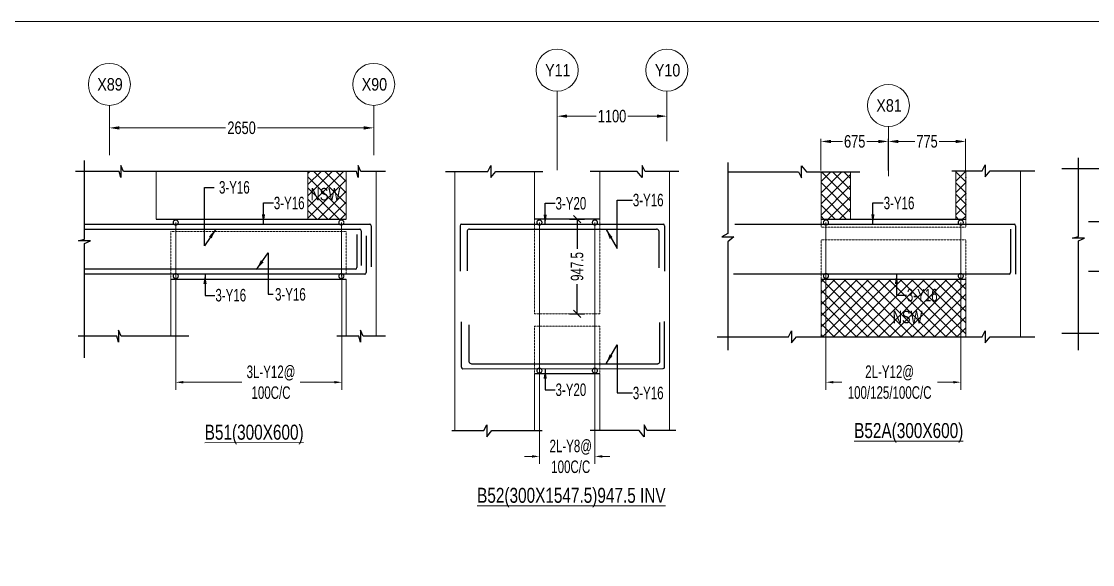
# Model space of a CAD drawing. Header units: millimetres. Extents: x -2697 to 288508, y -1308 to 60928.
# Drawn here: x 52802 to 63538, y 25310 to 30751 of the extents above; entities that cross this region are included whole.
import ezdxf
from ezdxf.enums import TextEntityAlignment as Align

# ---------------------------------------------------------------- set-up
doc = ezdxf.new("R2010")
doc.units = ezdxf.units.MM
doc.header["$LTSCALE"] = 100
for name, pattern in [('ACAD_ISO04W100', [30, 24, -3, 0, -3]), ('CONTINOUS', [0]), ('CONTINU', [0]), ('HIDDEN', [0.375, 0.25, -0.125])]:
    doc.linetypes.add(name, pattern=pattern)
doc.layers.get('Defpoints').update_dxf_attribs({"color": 1, "lineweight": 0})
for name, color, linetype in [('-S-ARROW', 253, 'Continuous'), ('-S-DIM', 251, 'Continuous'), ('-S-MISC', 8, 'Continuous'), ('-STR-BEAM', 7, 'CONTINU'), ('-STR-REINF', 3, 'Continuous'), ('-STR-TEXT', 6, 'Continuous')]:
    doc.layers.add(name, color=color, linetype=linetype)
for name, color, linetype, lineweight in [('-S-STIRUP', 11, 'Continuous', 9), ('-S-TEXT', 6, 'Continuous', 0), ('-STR-COLUMN', 5, 'HIDDEN', 13), ('-STR-RF-DIM', 252, 'CONTINOUS', 20), ('A-ANNO-GRID-LINE', 252, 'ACAD_ISO04W100', 20), ('A-ANNO-GRID-TEXT', 13, 'Continuous', 15), ('GRID DIM', 252, 'Continuous', 9), ('S-COL HATCH', 9, 'Continuous', 35), ('SEC TEXT', 9, 'Continuous', 18), ('SLAB LINE', 254, 'HIDDEN', 20)]:
    doc.layers.add(name, color=color, linetype=linetype, lineweight=lineweight)
doc.styles.add('BEAM-LS', font='romans.shx', dxfattribs={"width": 0.8})
doc.styles.add('Dim.s & Anno.(Misc.)', font='ARIALN.TTF')
doc.styles.add('SOBHA', font='swisscl.ttf', dxfattribs={"width": 0.9})
doc.styles.add('sobha.sed', font='swisscl.ttf')
doc.dimstyles.new('S-50', dxfattribs={"dimscale": 50, "dimtxt": 2.5, "dimasz": 2, "dimexe": 0.5, "dimexo": 0.25, "dimgap": 0.25, "dimtad": 0, "dimdec": 0, "dimrnd": 0.0005, "dimzin": 0, "dimdsep": 46, "dimtxsty": 'sobha.sed', "dimblk": 'OBLIQUE', "dimcen": 0.09, "dimclrd": 8, "dimclre": 8, "dimclrt": 6, "dimadec": 0, "dimazin": 0, "dimtfac": 1, "dimtdec": 0, "dimtofl": 0, "dimtmove": 2, "dimatfit": 3, "dimfxl": 0.18, "dimtolj": 1, "dimtzin": 0, "dimlwd": -1, "dimlwe": -1, "dimarcsym": 0})
doc.dimstyles.new('S-DIM50', dxfattribs={"dimscale": 50, "dimtxt": 2.5, "dimasz": 1.5, "dimexe": 1.5, "dimexo": 1, "dimgap": 0.5, "dimtad": 0, "dimdec": 0, "dimzin": 0, "dimdsep": 46, "dimtxsty": 'SOBHA', "dimcen": 0.09, "dimclrd": 256, "dimclre": 256, "dimclrt": 6, "dimadec": 5, "dimazin": 0, "dimtfac": 1, "dimtdec": 0, "dimtofl": 0, "dimtmove": 0, "dimatfit": 3, "dimfxl": 0.18, "dimtolj": 1, "dimtzin": 0, "dimlwd": -1, "dimlwe": -1, "dimarcsym": 0})
doc.dimstyles.new('STIRUP', dxfattribs={"dimscale": 50, "dimtxt": 2.5, "dimasz": 2.2, "dimexe": 0, "dimexo": 0, "dimgap": 0.5, "dimtad": 0, "dimdec": 0, "dimzin": 0, "dimdsep": 46, "dimtxsty": 'BEAM-LS', "dimblk": 'DOTSMALL', "dimcen": 0.09, "dimclrd": 256, "dimclre": 256, "dimclrt": 256, "dimadec": 5, "dimazin": 0, "dimtfac": 1, "dimtdec": 0, "dimtofl": 0, "dimtmove": 0, "dimatfit": 3, "dimldrblk": 'DOTSMALL', "dimfxl": 0, "dimfxlon": 1, "dimtolj": 1, "dimtzin": 0, "dimlwd": -1, "dimlwe": -1, "dimarcsym": 0})

# ---------------------------------------------------------------- blocks, each defined once
blk = doc.blocks.new('_Oblique')
at = {"color": 0, "linetype": 'ByBlock', "lineweight": -2}
blk.add_line((-0.5, -0.5), (0.5, 0.5), dxfattribs=at)
blk = doc.blocks.new('*D308')
at = {"layer": '-STR-RF-DIM', "transparency": 16777216}
for p, q in [((57994, 27310), (57994, 26318)), ((58550, 27264), (58550, 26318)), ((57919, 26393), (57844, 26393)), ((58625, 26393), (58700, 26393))]:
    blk.add_line(p, q, dxfattribs=at)
for points in [[(57919, 26406), (57919, 26381), (57994, 26393)], [(58625, 26406), (58625, 26381), (58550, 26393)]]:
    blk.add_solid(points, dxfattribs=at)
at = {"layer": 'Defpoints', "color": 0, "transparency": 16777216}
for p in [(57994, 27310, 178587), (58550, 27264, 0), (58550, 26393)]:
    blk.add_point(p, dxfattribs=at)
at = {"layer": '-STR-RF-DIM', "color": 6, "transparency": 16777216, "insert": (58308, 26393), "char_height": 125, "attachment_point": 5, "style": 'SOBHA'}
blk.add_mtext('\\A1;2L-Y8@\\P100C/C', dxfattribs=at)
blk = doc.blocks.new('_DotSmall')
at = {"color": 0, "linetype": 'ByBlock', "const_width": 0.5}
blk.add_lwpolyline([(-0.0625, 0, 1), (0.0625, 0, 1)], format="xyb", close=True, dxfattribs=at)
blk = doc.blocks.new('*D291')
at = {"layer": '-S-STIRUP', "ltscale": 100, "transparency": 16777216}
blk.add_line((57994, 27253), (57994, 28737), dxfattribs=at)
at = {"layer": 'Defpoints', "color": 0, "linetype": 'CONTINU', "ltscale": 100, "transparency": 16777216}
for p in [(57994, 28737), (57994, 28737), (57994, 27253)]:
    blk.add_point(p, dxfattribs=at)
at = {"layer": '-S-STIRUP', "linetype": 'CONTINU', "ltscale": 100, "transparency": 16777216, "xscale": 100, "yscale": 100, "zscale": 100}
for p, rotation in [((57994, 28737), 90), ((57994, 27253), 270)]:
    blk.add_blockref('_DotSmall', p, dxfattribs=dict(at, rotation=rotation))
blk = doc.blocks.new('*D292')
at = {"layer": '-S-STIRUP', "ltscale": 100, "transparency": 16777216}
blk.add_line((58550, 27253), (58550, 28737), dxfattribs=at)
at = {"layer": 'Defpoints', "color": 0, "linetype": 'CONTINU', "ltscale": 100, "transparency": 16777216}
for p in [(58550, 28737), (58550, 28737), (58550, 27253)]:
    blk.add_point(p, dxfattribs=at)
at = {"layer": '-S-STIRUP', "linetype": 'CONTINU', "ltscale": 100, "transparency": 16777216, "xscale": 100, "yscale": 100, "zscale": 100}
for p, rotation in [((58550, 28737), 90), ((58550, 27253), 270)]:
    blk.add_blockref('_DotSmall', p, dxfattribs=dict(at, rotation=rotation))
blk = doc.blocks.new('A-SYMB_Grid')
blk.add_circle((0, 0), 4.21)
at = {"style": 'Dim.s & Anno.(Misc.)'}
blk.add_attdef('GRID', text='', height=3, dxfattribs=at).set_placement((0, 0), align=Align.MIDDLE_CENTER)
blk = doc.blocks.new('*D293')
at = {"layer": 'Defpoints', "color": 0, "transparency": 16777216}
for p in [(59272, 29826), (59272, 29802), (58172, 29249)]:
    blk.add_point(p, dxfattribs=at)
at = {"layer": 'GRID DIM', "transparency": 16777216}
for p, q in [((58172, 29261), (58172, 29827)), ((58272, 29802), (58562, 29802)), ((59172, 29802), (58881, 29802)), ((59272, 29814), (59272, 29777))]:
    blk.add_line(p, q, dxfattribs=at)
for points in [[(58272, 29819), (58272, 29786), (58172, 29802)], [(59172, 29819), (59172, 29786), (59272, 29802)]]:
    blk.add_solid(points, dxfattribs=at)
at = {"layer": 'GRID DIM', "color": 13, "transparency": 16777216, "insert": (58722, 29802), "char_height": 125, "attachment_point": 5, "style": 'sobha.sed'}
blk.add_mtext('\\A1;1100', dxfattribs=at)
blk = doc.blocks.new('*D294')
at = {"layer": '-S-DIM', "transparency": 16777216}
for p, q in [((58297, 28770), (58447, 28770)), ((58372, 28770), (58372, 28472)), ((58372, 27822), (58372, 28120)), ((58297, 27822), (58447, 27822))]:
    blk.add_line(p, q, dxfattribs=at)
at = {"layer": 'Defpoints', "color": 0, "transparency": 16777216}
for p in [(58272, 28770, 0), (58372, 28770), (58272, 27822, 0)]:
    blk.add_point(p, dxfattribs=at)
at = {"layer": '-S-DIM', "transparency": 16777216, "xscale": 75, "yscale": 75, "zscale": 75}
for p, rotation in [((58372, 28770), 90), ((58372, 27822), 270)]:
    blk.add_blockref('_Oblique', p, dxfattribs=dict(at, rotation=rotation))
at = {"layer": '-S-DIM', "color": 6, "transparency": 16777216, "insert": (58372, 28296), "char_height": 125, "attachment_point": 5, "rotation": 90, "style": 'SOBHA'}
blk.add_mtext('\\A1;947.5', dxfattribs=at)
blk = doc.blocks.new('*D311')
at = {"layer": '-STR-RF-DIM', "transparency": 16777216}
for p, q in [((62217, 28258), (62217, 27062)), ((60866, 28212), (60866, 27062)), ((60941, 27137), (61025, 27137)), ((62142, 27137), (61984, 27137))]:
    blk.add_line(p, q, dxfattribs=at)
for points in [[(60941, 27149), (60941, 27124), (60866, 27137)], [(62142, 27149), (62142, 27124), (62217, 27137)]]:
    blk.add_solid(points, dxfattribs=at)
at = {"layer": 'Defpoints', "color": 0, "transparency": 16777216}
for p in [(62217, 28258, 178587), (60866, 28212, 0), (60866, 27137)]:
    blk.add_point(p, dxfattribs=at)
at = {"layer": '-STR-RF-DIM', "color": 6, "transparency": 16777216, "insert": (61504, 27137), "char_height": 125, "attachment_point": 5, "style": 'SOBHA'}
blk.add_mtext('\\A1;2L-Y12@\\P100/125/100C/C', dxfattribs=at)
blk = doc.blocks.new('*D312')
at = {"layer": '-S-STIRUP', "ltscale": 100, "transparency": 16777216}
blk.add_line((62217, 28201), (62217, 28737), dxfattribs=at)
at = {"layer": 'Defpoints', "color": 0, "linetype": 'CONTINU', "ltscale": 100, "transparency": 16777216}
for p in [(62217, 28737), (62217, 28737), (62217, 28201)]:
    blk.add_point(p, dxfattribs=at)
at = {"layer": '-S-STIRUP', "linetype": 'CONTINU', "ltscale": 100, "transparency": 16777216, "xscale": 100, "yscale": 100, "zscale": 100}
for p, rotation in [((62217, 28737), 90), ((62217, 28201), 270)]:
    blk.add_blockref('_DotSmall', p, dxfattribs=dict(at, rotation=rotation))
blk = doc.blocks.new('*D313')
at = {"layer": '-S-STIRUP', "ltscale": 100, "transparency": 16777216}
blk.add_line((60866, 28201), (60866, 28737), dxfattribs=at)
at = {"layer": 'Defpoints', "color": 0, "linetype": 'CONTINU', "ltscale": 100, "transparency": 16777216}
for p in [(60866, 28737), (60866, 28737), (60866, 28201)]:
    blk.add_point(p, dxfattribs=at)
at = {"layer": '-S-STIRUP', "linetype": 'CONTINU', "ltscale": 100, "transparency": 16777216, "xscale": 100, "yscale": 100, "zscale": 100}
for p, rotation in [((60866, 28737), 90), ((60866, 28201), 270)]:
    blk.add_blockref('_DotSmall', p, dxfattribs=dict(at, rotation=rotation))
blk = doc.blocks.new('*D314')
at = {"layer": 'Defpoints', "color": 0, "transparency": 16777216}
for p in [(61491, 29549), (60816, 29245, 0), (61491, 29245, 0)]:
    blk.add_point(p, dxfattribs=at)
at = {"layer": 'GRID DIM', "transparency": 16777216}
for p, q in [((60816, 29258), (60816, 29574)), ((60916, 29549), (61032, 29549)), ((61391, 29549), (61276, 29549)), ((61491, 29258), (61491, 29574))]:
    blk.add_line(p, q, dxfattribs=at)
for points in [[(60916, 29565), (60916, 29532), (60816, 29549)], [(61391, 29565), (61391, 29532), (61491, 29549)]]:
    blk.add_solid(points, dxfattribs=at)
at = {"layer": 'GRID DIM', "color": 13, "transparency": 16777216, "insert": (61154, 29549), "char_height": 125, "attachment_point": 5, "style": 'sobha.sed'}
blk.add_mtext('\\A1;675', dxfattribs=at)
blk = doc.blocks.new('*D315')
at = {"layer": 'Defpoints', "color": 0, "transparency": 16777216}
for p in [(61491, 29549), (61491, 29245, 0), (62266, 29245, 0)]:
    blk.add_point(p, dxfattribs=at)
at = {"layer": 'GRID DIM', "transparency": 16777216}
for p, q in [((61491, 29258), (61491, 29574)), ((61591, 29549), (61758, 29549)), ((62166, 29549), (62000, 29549)), ((62266, 29258), (62266, 29574))]:
    blk.add_line(p, q, dxfattribs=at)
for points in [[(61591, 29565), (61591, 29532), (61491, 29549)], [(62166, 29565), (62166, 29532), (62266, 29549)]]:
    blk.add_solid(points, dxfattribs=at)
at = {"layer": 'GRID DIM', "color": 13, "transparency": 16777216, "insert": (61879, 29549), "char_height": 125, "attachment_point": 5, "style": 'sobha.sed'}
blk.add_mtext('\\A1;775', dxfattribs=at)
blk = doc.blocks.new('*D316')
at = {"layer": '-STR-RF-DIM', "transparency": 16777216}
for p, q in [((54349, 28212), (54349, 27061)), ((56015, 28220), (56015, 27061)), ((54424, 27136), (55013, 27136)), ((55940, 27136), (55596, 27136))]:
    blk.add_line(p, q, dxfattribs=at)
for points in [[(54424, 27149), (54424, 27124), (54349, 27136)], [(55940, 27149), (55940, 27124), (56015, 27136)]]:
    blk.add_solid(points, dxfattribs=at)
at = {"layer": 'Defpoints', "color": 0, "transparency": 16777216}
for p in [(54349, 28212, 0), (56015, 28220, 0), (54349, 27136)]:
    blk.add_point(p, dxfattribs=at)
at = {"layer": '-STR-RF-DIM', "color": 6, "transparency": 16777216, "insert": (55304, 27136), "char_height": 125, "attachment_point": 5, "style": 'SOBHA'}
blk.add_mtext('\\A1;3L-Y12@\\P100C/C', dxfattribs=at)
blk = doc.blocks.new('*D317')
at = {"layer": '-S-STIRUP', "ltscale": 100, "transparency": 16777216}
blk.add_line((56009, 28200), (56009, 28737), dxfattribs=at)
at = {"layer": 'Defpoints', "color": 0, "linetype": 'CONTINU', "ltscale": 100, "transparency": 16777216}
for p in [(56009, 28737), (56009, 28737), (56009, 28200)]:
    blk.add_point(p, dxfattribs=at)
at = {"layer": '-S-STIRUP', "linetype": 'CONTINU', "ltscale": 100, "transparency": 16777216, "xscale": 100, "yscale": 100, "zscale": 100}
for p, rotation in [((56009, 28737), 90), ((56009, 28200), 270)]:
    blk.add_blockref('_DotSmall', p, dxfattribs=dict(at, rotation=rotation))
blk = doc.blocks.new('*D318')
at = {"layer": '-S-STIRUP', "ltscale": 100, "transparency": 16777216}
blk.add_line((54349, 28200), (54349, 28737), dxfattribs=at)
at = {"layer": 'Defpoints', "color": 0, "linetype": 'CONTINU', "ltscale": 100, "transparency": 16777216}
for p in [(54349, 28737), (54349, 28737), (54349, 28200)]:
    blk.add_point(p, dxfattribs=at)
at = {"layer": '-S-STIRUP', "linetype": 'CONTINU', "ltscale": 100, "transparency": 16777216, "xscale": 100, "yscale": 100, "zscale": 100}
for p, rotation in [((54349, 28737), 90), ((54349, 28200), 270)]:
    blk.add_blockref('_DotSmall', p, dxfattribs=dict(at, rotation=rotation))
blk = doc.blocks.new('*D319')
at = {"layer": 'Defpoints', "color": 0, "transparency": 16777216}
for p in [(53684, 29685), (56334, 29538, 0), (53684, 29411)]:
    blk.add_point(p, dxfattribs=at)
at = {"layer": 'GRID DIM', "transparency": 16777216}
for p, q in [((53684, 29424), (53684, 29710)), ((53784, 29685), (54848, 29685)), ((56234, 29685), (55169, 29685)), ((56334, 29551), (56334, 29710))]:
    blk.add_line(p, q, dxfattribs=at)
for points in [[(53784, 29701), (53784, 29668), (53684, 29685)], [(56234, 29701), (56234, 29668), (56334, 29685)]]:
    blk.add_solid(points, dxfattribs=at)
at = {"layer": 'GRID DIM', "color": 13, "transparency": 16777216, "insert": (55009, 29685), "char_height": 125, "attachment_point": 5, "style": 'sobha.sed'}
blk.add_mtext('\\A1;2650', dxfattribs=at)

msp = doc.modelspace()

# ---------------------------------------------------------------- hatches: boundary and pattern name
at = {"layer": 'S-COL HATCH'}
h = msp.add_hatch(dxfattribs=at)
h.set_pattern_fill('ANSI37', color=8, scale=25)
h.set_pattern_definition([(45, (-26175.58, -172731.54), (-56.1266, 56.1266), []), (135, (-26175.58, -172731.54), (-56.1266, -56.1266), [])])
h.paths.add_polyline_path([(56058.73, 28169.84), (55673.68, 28169.84)])
h.paths.add_polyline_path([(55673.68, 28769.84), (56058.73, 28769.84), (56058.73, 29248.93), (55673.68, 29248.93)])
h = msp.add_hatch(dxfattribs=at)
h.set_pattern_fill('ANSI37', color=8, scale=25)
h.set_pattern_definition([(45, (-36434.57, -134331.16), (-56.1266, 56.1266), []), (135, (-36434.57, -134331.16), (-56.1266, -56.1266), [])])
h.paths.add_polyline_path([(62266.49, 27591.89), (60816.49, 27591.89), (60816.49, 28167.62), (62266.49, 28167.62)])
h.paths.add_polyline_path([(62269.17, 28814.12), (62266.49, 28814.12), (62266.49, 29295.93), (62269.17, 29295.93)])
h = msp.add_hatch(dxfattribs=at)
h.set_pattern_fill('ANSI37', color=8, scale=25)
h.set_pattern_definition([(45, (214092.346, 1471.43), (-56.1266, 56.1266), []), (135, (214092.346, 1471.43), (-56.1266, -56.1266), [])])
h.paths.add_polyline_path([(62166.49, 29245.03), (62266.49, 29245.03), (62266.49, 28767.12), (62166.49, 28767.12)])
h.paths.add_polyline_path([(61111.49, 29245.03), (60816.49, 29245.03), (60816.49, 28767.12), (61111.49, 28767.12)])

# ---------------------------------------------------------------- linework, layer by layer
at = {"layer": '-S-MISC', "linetype": 'ByBlock', "ltscale": 1000, "elevation": 0}
for points in [[(55962.89, 29248.93), (53826.67, 29248.93), (53798.2, 29308.59), (53798.2, 29188.43), (53783.06, 29248.93), (53345.64, 29248.93)], [(53435.69, 27380.98), (53435.69, 28525.6), (53495.35, 28554.06), (53375.18, 28554.06), (53435.69, 28569.21), (53435.69, 29357.03)], [(56452.54, 29248.93), (56204.5, 29248.93), (56176.03, 29308.59), (56176.03, 29188.43), (56160.88, 29248.93), (55962.89, 29248.93)], [(57053.3, 29248.93), (57475.86, 29248.93), (57506.72, 29308.59), (57506.72, 29188.43), (57556.58, 29248.93), (58028.11, 29248.93)], [(59390.92, 29248.93), (59054.09, 29248.93), (59023.22, 29308.59), (59023.22, 29188.43), (58973.37, 29248.93), (58503.77, 29248.93)], [(59881.75, 29338.03), (59881.75, 28625.33), (59822.09, 28594.46), (59942.26, 28594.46), (59881.75, 28544.61), (59881.75, 27458.84)], [(62126.35, 29255.05), (62429.88, 29255.05), (62460.75, 29314.71), (62460.75, 29194.54), (62510.6, 29255.05), (62958.35, 29255.05)], [(65653.7, 29275.68), (63801.83, 29275.68), (63773.36, 29335.34), (63773.36, 29215.18), (63758.21, 29275.68), (63229.24, 29275.68)], [(63397.35, 27457.14), (63397.35, 28552.35), (63457.01, 28580.82), (63336.84, 28580.82), (63397.35, 28595.96), (63397.35, 29383.78)], [(59877.75, 29245.03), (60590.45, 29245.03), (60621.32, 29185.37), (60621.32, 29305.53), (60671.17, 29245.03), (61205.56, 29245.03)], [(54478.69, 27598.93), (53803.21, 27598.93), (53774.74, 27658.59), (53774.74, 27538.43), (53759.59, 27598.93), (53372.68, 27598.93)], [(56452.54, 27598.93), (56228.36, 27598.93), (56199.89, 27658.59), (56199.89, 27538.43), (56184.74, 27598.93), (55962.89, 27598.93)], [(59776.18, 27591.89), (60488.88, 27591.89), (60519.75, 27651.54), (60519.75, 27531.38), (60569.6, 27591.89), (62126.35, 27591.89)], [(62126.35, 27591.89), (62429.88, 27591.89), (62460.75, 27651.54), (62460.75, 27531.38), (62510.6, 27591.89), (62958.35, 27591.89)], [(66108.95, 27625.68), (63801.83, 27625.68), (63773.36, 27685.34), (63773.36, 27565.18), (63758.21, 27625.68), (63229.24, 27625.68)], [(57116.11, 26651.43), (57436.49, 26651.43), (57467.35, 26711.09), (57467.35, 26590.93), (57517.21, 26651.43), (58021.11, 26651.43)], [(59359.68, 26651.43), (59073.15, 26651.43), (59042.28, 26711.09), (59042.28, 26590.93), (58992.43, 26651.43), (58503.77, 26651.43)]]:
    msp.add_lwpolyline(points, dxfattribs=at)
at = {"layer": '-STR-BEAM'}
for p, q in [((54153.73, 28769.84, 0), (56058.73, 28769.84, 0)), ((58599.61, 28769.84, 0), (57944.61, 28769.84, 0)), ((60816.49, 28769.84, 0), (62266.49, 28769.84, 0)), ((54298.73, 28169.84, 0), (56058.73, 28169.84, 0)), ((60816.49, 28170.34, 0), (62266.49, 28170.34, 0)), ((58599.61, 27222.34, 0), (57944.61, 27222.34, 0)), ((58599.61, 27222.34, 0), (57944.61, 27222.34, 0))]:
    msp.add_line(p, q, dxfattribs=at)
at = {"layer": '-STR-COLUMN', "linetype": 'Continuous', "ltscale": 10}
for p, q in [((54153.73, 29248.93, 0), (54153.73, 28769.84, 0)), ((55673.73, 29248.93, 0), (55673.73, 28769.84, 0)), ((56058.73, 29248.93, 0), (56058.73, 28769.84, 0)), ((56358.73, 29248.93, 0), (56358.73, 27598.93, 0)), ((57147.11, 29248.93, 0), (57147.11, 28817.94, 0)), ((57944.61, 29248.93, 0), (57944.61, 28769.84, 0)), ((58599.61, 28769.84, 0), (58599.61, 29248.93, 0)), ((59297.11, 29248.93, 0), (59297.11, 26651.43, 0)), ((60816.49, 29245.03, 0), (60816.49, 28769.84, 0)), ((61111.49, 28767.12, 0), (61111.49, 29245.03, 0)), ((62166.49, 28767.12, 0), (62166.49, 29245.03, 0)), ((62266.49, 29248.93, 0), (62266.49, 28769.84, 0)), ((62816.49, 29248.93, 0), (62816.49, 27599.43, 0)), ((57147.11, 28817.94, 0), (57147.11, 26651.43, 0)), ((57147.11, 28817.94, 0), (57147.11, 28817.94, 0)), ((54298.73, 28169.84, 0), (54298.73, 27598.93, 0)), ((56058.73, 28169.84, 0), (56058.73, 27598.93, 0)), ((60816.49, 28170.34, 0), (60816.49, 27599.43, 0)), ((62266.49, 28170.34, 0), (62266.49, 27591.89, 0)), ((57944.61, 27222.34, 0), (57944.61, 26651.43, 0)), ((58599.61, 27222.34, 0), (58599.61, 26651.43, 0))]:
    msp.add_line(p, q, dxfattribs=at)
at = {"layer": '-STR-REINF', "ltscale": 10}
for p, q in [((53435.69, 28719.84, 0), (56293.73, 28719.84, 0)), ((53435.69, 28669.84, 0), (56193.73, 28669.84, 0)), ((56308.73, 28704.84, 0), (56308.73, 28291.95, 0)), ((57198.56, 28704.84, 0), (57198.56, 28249.17, 0)), ((57213.56, 28719.84, 0), (59233.61, 28719.84, 0)), ((57293.42, 28669.84, 0), (59168.9, 28669.84, 0)), ((59247.66, 28704.84, 0), (59247.66, 28249.17, 0)), ((59953.49, 28719.84, 0), (62751.49, 28719.84, 0)), ((62716.49, 28669.84, 0), (62716.49, 28235.34, 0)), ((62766.49, 28704.84, 0), (62766.49, 28219.67, 0)), ((63497.35, 28746.59, 0), (65888.7, 28746.59, 0)), ((56165.73, 28617.12, 0), (56165.73, 28284.84, 0)), ((56208.73, 28654.84, 0), (56208.73, 28305.21, 0)), ((56258.73, 28604.85, 0), (56258.73, 28234.84, 0)), ((57268.42, 28654.84, 0), (57268.42, 28252.51, 0)), ((59191.53, 28654.84, 0), (59191.53, 28284.34, 0)), ((56150.73, 28269.84, 0), (53435.69, 28269.84, 0)), ((65838.7, 28246.59, 0), (63497.35, 28246.59, 0)), ((56243.73, 28219.84, 0), (53435.69, 28219.84, 0)), ((62701.49, 28220.34, 0), (59940.75, 28220.34, 0)), ((57212.8, 27287.34, 0), (57212.8, 27743, 0)), ((57288.74, 27337.34, 0), (57288.74, 27712.42, 0)), ((59200.76, 27337.34, 0), (59200.76, 27736.46, 0)), ((59247.66, 27287.87, 0), (59247.66, 27743.53, 0)), ((57227.8, 27272.34, 0), (59233.66, 27272.87, 0)), ((57313.74, 27322.34, 0), (59183.22, 27322.34, 0))]:
    msp.add_line(p, q, dxfattribs=at)
at = {"layer": '-STR-REINF', "ltscale": 10, "extrusion": (-5.63231e-09, -7.56696e-08, 1)}
msp.add_arc((56193.73, 28654.84, 0), 15, 0, 90, dxfattribs=at)
at = {"layer": '-STR-REINF', "ltscale": 10}
for centre, radius, start, end in [((56293.73, 28704.84, 0), 15, 0, 90), ((57213.56, 28704.84, 0), 15, 90, 180), ((57292.24, 28643.48, 0), 26.38, 87.419757, 154.507756), ((59167.72, 28643.48, 0), 26.38, 25.492244, 92.580243), ((59232.66, 28704.84, 0), 15, 0, 90), ((62751.49, 28704.84, 0), 15, 0, 90), ((56150.73, 28284.84, 0), 15, 270, 0), ((62701.49, 28235.34, 0), 15, 270, 0), ((57227.8, 27287.34, 0), 15, 180, 270), ((57312.55, 27348.69, 0), 26.38, 205.492244, 272.580243), ((59176.95, 27348.69, 0), 26.38, 267.419757, 334.507756), ((59232.66, 27287.87, 0), 15, 270, 0)]:
    msp.add_arc(centre, radius, start, end, dxfattribs=at)
at = {"layer": '-STR-REINF', "ltscale": 10, "extrusion": (5.4182e-08, -3.78616e-09, 1)}
msp.add_arc((56243.73, 28234.84, 0), 15, 270, 0, dxfattribs=at)
at = {"layer": 'A-ANNO-GRID-LINE', "ltscale": 40}
for p, q in [((58171.72, 30051.89, 0), (58171.72, 29553.06, 0)), ((59271.72, 30051.89, 0), (59271.72, 29553.06, 0)), ((53683.58, 29910.3, 0), (53683.58, 29411.46, 0)), ((56333.58, 29910.3, 0), (56333.58, 29411.46, 0)), ((61491.48, 29698.84, 0), (61491.48, 29200, 0))]:
    msp.add_line(p, q, dxfattribs=at)
at = {"layer": 'Defpoints', "color": 1}
msp.add_lwpolyline([(38632.78, 30751.34), (73693.86, 30751.34), (73693.86, 3581.9), (38632.78, 3581.9)], close=True, dxfattribs=at)
at = {"layer": 'SLAB LINE', "color": 9, "linetype": 'HIDDEN', "ltscale": 0.1}
for p, q in [((57944.61, 28769.84, 0), (57944.61, 27822.34, 0)), ((58599.61, 28769.84, 0), (58599.61, 27822.34, 0)), ((60816.49, 28769.84, 0), (60816.49, 28689.84, 0)), ((60816.49, 28689.84, 0), (62266.49, 28689.84, 0)), ((62266.49, 28769.84, 0), (62266.49, 28689.84, 0)), ((54298.73, 28645.08, 0), (54298.73, 28169.84, 0)), ((56058.73, 28645.08, 0), (54298.73, 28645.08, 0)), ((56058.73, 28645.08, 0), (56058.73, 28219.84, 0)), ((60816.49, 28564.84, 0), (62266.49, 28564.84, 0)), ((60816.49, 28564.84, 0), (60816.49, 28170.34, 0)), ((62266.49, 28564.84, 0), (62266.49, 28170.34, 0)), ((58599.61, 27822.34, 0), (57944.61, 27822.34, 0)), ((57944.61, 27697.34, 0), (57944.61, 27222.34, 0)), ((58599.61, 27697.34, 0), (57944.61, 27697.34, 0)), ((58599.61, 27697.34, 0), (58599.61, 27222.34, 0))]:
    msp.add_line(p, q, dxfattribs=at)

# ---------------------------------------------------------------- block references
at = {"layer": 'A-ANNO-GRID-TEXT'}
ref = msp.add_blockref('A-SYMB_Grid', (58171.72, 30262.52, 0), dxfattribs=dict(at, xscale=-50, yscale=50, zscale=50))
ref.add_attrib('GRID', 'Y11', dxfattribs={"layer": '0', "height": 125, "style": 'Dim.s & Anno.(Misc.)'}).set_placement((58178.37, 30262.52, 0), align=Align.MIDDLE_CENTER)
ref = msp.add_blockref('A-SYMB_Grid', (59271.72, 30262.52, 0), dxfattribs=dict(at, xscale=-50, yscale=50, zscale=50))
ref.add_attrib('GRID', 'Y10', dxfattribs={"layer": '0', "height": 125, "style": 'Dim.s & Anno.(Misc.)'}).set_placement((59278.37, 30262.52, 0), align=Align.MIDDLE_CENTER)
ref = msp.add_blockref('A-SYMB_Grid', (53683.58, 30120.93, 0), dxfattribs=dict(at, xscale=-50, yscale=50, zscale=50))
ref.add_attrib('GRID', 'X89', dxfattribs={"layer": '0', "height": 125, "style": 'Dim.s & Anno.(Misc.)'}).set_placement((53690.23, 30120.93, 0), align=Align.MIDDLE_CENTER)
ref = msp.add_blockref('A-SYMB_Grid', (56333.58, 30120.93, 0), dxfattribs=dict(at, xscale=-50, yscale=50, zscale=50))
ref.add_attrib('GRID', 'X90', dxfattribs={"layer": '0', "height": 125, "style": 'Dim.s & Anno.(Misc.)'}).set_placement((56340.23, 30120.93, 0), align=Align.MIDDLE_CENTER)
ref = msp.add_blockref('A-SYMB_Grid', (61491.48, 29909.47, 0), dxfattribs=dict(at, xscale=-50, yscale=50, zscale=50))
ref.add_attrib('GRID', 'X81', dxfattribs={"layer": '0', "height": 125, "style": 'Dim.s & Anno.(Misc.)'}).set_placement((61498.13, 29909.47, 0), align=Align.MIDDLE_CENTER)

# ---------------------------------------------------------------- texts
at = {"layer": '-S-TEXT', "color": 6, "style": 'sobha.sed'}
for p in [(55700.55, 28957.78, 178586.59), (61535.04, 27727.27, 178586.59)]:
    msp.add_text('NSW', height=125, dxfattribs=at).set_placement(p)
at = {"layer": '-STR-TEXT', "color": 6, "char_height": 125, "style": 'SOBHA'}
for s, insert, attachment_point in [('\\A1;3-Y16', (54782.67, 29025.2, 0), 7), ('\\A1;3-Y16', (55332.35, 28995.11, 0), 1), ('\\A1;3-Y20', (58155.86, 28992.11, 0), 1), ('\\A1;3-Y16', (58930.41, 28897.64, 178586.59), 7), ('\\A1;3-Y16', (61444.44, 28995.11, 0), 1), ('\\A1;3-Y16', (54746.71, 27944.56, 0), 7), ('\\A1;3-Y16', (55344.33, 28079.76, 0), 1), ('\\A1;3-Y16', (61676.85, 27945.06, 0), 7), ('\\A1;3-Y20', (58155.86, 26997.06, 0), 7), ('\\A1;3-Y16', (58930.41, 27091.54, 178586.59), 1)]:
    msp.add_mtext(s, dxfattribs=dict(at, insert=insert, attachment_point=attachment_point))
at = {"layer": 'SEC TEXT', "color": 1, "linetype": 'ByBlock', "style": 'sobha.sed'}
for s, rotation, p in [('%%UB52A(300X600)', 0.010721, (61148.41, 26577.47, 0)), ('%%UB51(300X600)', 0.010721, (54639.31, 26561, 0)), ('%%UB52(300X1547.5)947.5 INV', 359.989279, (57369.61, 25928.8, 0))]:
    msp.add_text(s, height=150, rotation=rotation, dxfattribs=at).set_placement(p)

# ---------------------------------------------------------------- dimensions: what is measured, and where the dimension line sits
at = {"layer": '-S-DIM'}
dim = msp.add_linear_dim(base=(58371.61, 28769.84, 0), p1=(58272.11, 27822.34, 0), p2=(58272.11, 28769.84, 0), angle=90, text='947.5', dimstyle='S-DIM50', override={"dimscale": 1, "dimtxt": 125, "dimasz": 75, "dimexe": 75, "dimexo": 0, "dimgap": 25, "dimblk1": 'Oblique', "dimblk2": 'Oblique', "dimsah": 1, "dimcen": 4.5, "dimfxl": 75, "dimfxlon": 1}, dxfattribs=at)
dim.commit()
dim.dimension.update_dxf_attribs({"geometry": '*D294', "text_midpoint": (58371.61, 28296.09, 0)})
at = {"layer": '-S-STIRUP', "linetype": 'CONTINU', "ltscale": 100}
for base, p1, p2, picture, middle in [((54348.73, 28736.84, 0), (54348.73, 28200.12, 0), (54348.73, 28736.84, 0), '*D318', (54348.73, 28468.48, 0)), ((56008.98, 28736.84, 178586.59), (56008.98, 28200.12, 178586.59), (56008.98, 28736.84, 178586.59), '*D317', (56008.98, 28468.48, 178586.59)), ((57994.46, 28736.84, 178586.59), (57994.46, 27252.62, 178586.59), (57994.46, 28736.84, 178586.59), '*D291', (57994.46, 27994.73, 178586.59)), ((58549.61, 28736.84, 0), (58549.61, 27252.62, 0), (58549.61, 28736.84, 0), '*D292', (58549.61, 27994.73, 0)), ((60866.49, 28736.84, 0), (60866.49, 28200.62, 0), (60866.49, 28736.84, 0), '*D313', (60866.49, 28468.73, 0)), ((62216.65, 28736.84, 178586.59), (62216.65, 28200.62, 178586.59), (62216.65, 28736.84, 178586.59), '*D312', (62216.65, 28468.73, 178586.59))]:
    dim = msp.add_linear_dim(base=base, p1=p1, p2=p2, angle=90, text=' ', dimstyle='STIRUP', override={"dimasz": 2}, dxfattribs=at)
    dim.commit()
    dim.dimension.update_dxf_attribs({"geometry": picture, "text_midpoint": middle})
at = {"layer": '-STR-RF-DIM'}
for base, p1, p2, text, picture, middle in [((60866.49, 27136.76, 0), (62216.65, 28257.56, 178586.59), (60866.49, 28212.34, 0), '2L-Y12@\\P100/125/100C/C', '*D311', (61504.3, 27136.76, 0)), ((54348.73, 27136.26, 0), (56015.23, 28219.84, 0), (54348.73, 28211.84, 0), '3L-Y12@\\P100C/C', '*D316', (55304.41, 27136.26, 0))]:
    dim = msp.add_linear_dim(base=base, p1=p1, p2=p2, angle=180, text=text, dimstyle='S-DIM50', override={"dimscale": 1, "dimtxt": 125, "dimasz": 75, "dimexe": 75, "dimexo": 0, "dimgap": 25, "dimsah": 1, "dimcen": 4.5, "dimfxl": 75}, dxfattribs=at)
    dim.commit()
    dim.dimension.update_dxf_attribs({"geometry": picture, "text_midpoint": middle, "dimtype": 160})
dim = msp.add_linear_dim(base=(58549.61, 26393.34, 0), p1=(57994.46, 27309.56, 178586.59), p2=(58549.61, 27264.34, 0), text='2L-Y8@\\P100C/C', dimstyle='S-DIM50', override={"dimscale": 1, "dimtxt": 125, "dimasz": 75, "dimexe": 75, "dimexo": 0, "dimgap": 25, "dimsah": 1, "dimcen": 4.5, "dimfxl": 75}, dxfattribs=at)
dim.commit()
dim.dimension.update_dxf_attribs({"geometry": '*D308', "text_midpoint": (58308.11, 26393.34, 0), "dimtype": 160})
at = {"layer": 'GRID DIM'}
for base, p1, p2, picture, middle in [((59271.72, 29802.47, 0), (58171.72, 29248.93, 0), (59271.72, 29826.39, 0), '*D293', (58721.72, 29802.47, 0)), ((53683.58, 29684.79, 0), (56333.58, 29538.21, 0), (53683.58, 29411.46, 0), '*D319', (55008.58, 29684.79, 0)), ((61491.48, 29548.7, 0), (60816.49, 29245.03, 0), (61491.48, 29245.03, 0), '*D314', (61153.99, 29548.7, 0))]:
    dim = msp.add_linear_dim(base=base, p1=p1, p2=p2, dimstyle='S-50', override={"dimsah": 1, "dimclrd": 256, "dimclre": 256, "dimclrt": 13, "dimtmove": 1}, dxfattribs=at)
    dim.commit()
    dim.dimension.update_dxf_attribs({"geometry": picture, "text_midpoint": middle})
dim = msp.add_linear_dim(base=(61491.48, 29548.7, 0), p1=(62266.49, 29245.03, 0), p2=(61491.48, 29245.03, 0), angle=180, dimstyle='S-50', override={"dimsah": 1, "dimclrd": 256, "dimclre": 256, "dimclrt": 13, "dimtmove": 1}, dxfattribs=at)
dim.commit()
dim.dimension.update_dxf_attribs({"geometry": '*D315', "text_midpoint": (61878.99, 29548.7, 0)})

# ---------------------------------------------------------------- leaders
at = {"layer": '-S-ARROW', "annotation_type": 0, "has_hookline": 1, "hookline_direction": 1, "text_width": 318.41}
for points in [[(54752.16, 28669.84, 0), (54636.68, 28503.4, 0), (54636.68, 29087.7, 0), (54735.65, 29087.7, 0)], [(55228.31, 28719.84, 0), (55228.31, 28932.61, 0), (55327.35, 28932.61, 0)], [(58051.82, 28716.84, 0), (58051.82, 28929.61, 0), (58150.86, 28929.61, 0)], [(58662.29, 28666.84, 178586.59), (58774, 28477.29, 178586.59), (58774, 28960.14, 178586.59), (58925.41, 28960.14, 178586.59)], [(61336.11, 28719.84, 0), (61336.11, 28932.61, 0), (61439.44, 28932.61, 0)], [(55158.84, 28267.12, 0), (55274.32, 28433.56, 0), (55274.32, 28017.26, 0), (55324, 28017.26, 0)], [(54642.67, 28219.84, 0), (54642.67, 28007.06, 0), (54741.71, 28007.06, 0)], [(61572.81, 28220.34, 0), (61572.81, 28007.56, 0), (61671.85, 28007.56, 0)], [(58662.29, 27322.34, 178586.59), (58774, 27511.89, 178586.59), (58774, 27029.04, 178586.59), (58925.41, 27029.04, 178586.59)], [(58051.82, 27272.34, 0), (58051.82, 27059.56, 0), (58150.86, 27059.56, 0)]]:
    msp.add_leader(points, dimstyle='S-50', override={"dimasz": 2, "dimgap": 0.1, "dimtad": 0}, dxfattribs=at)

doc.saveas('drawing.dxf')
